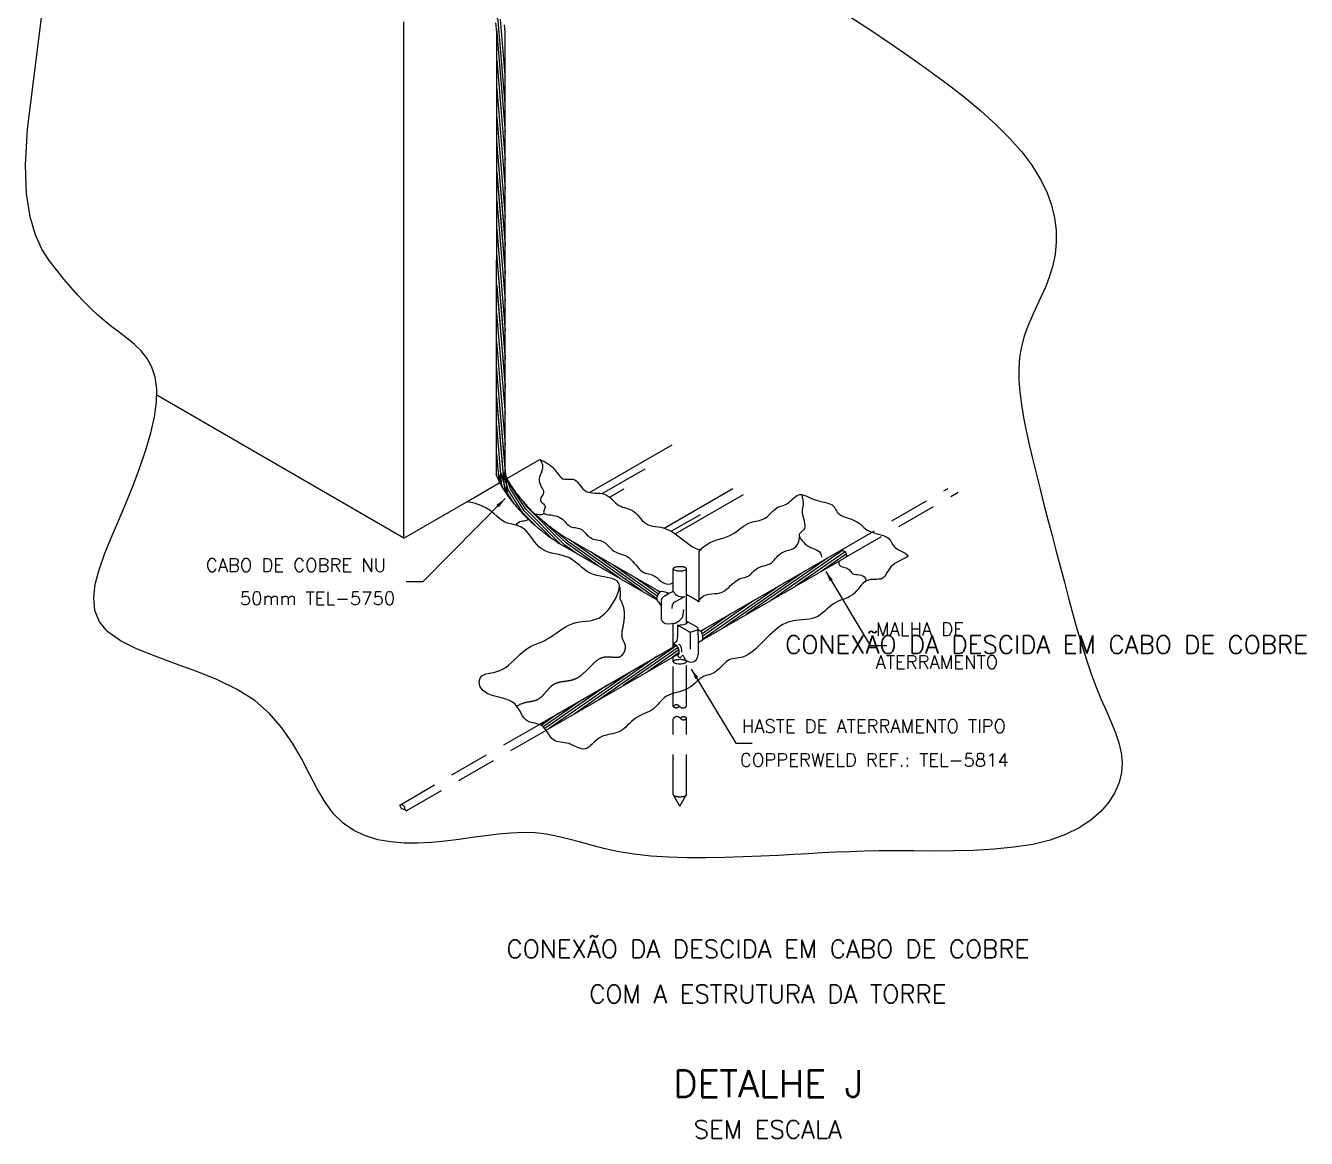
# Paper-space layout 'Layout4' of a CAD drawing. Header units: millimetres. Extents: x 16 to 267, y 19 to 196.
# Drawn here: x 193.32 to 225.27, y 149.06 to 176.81 of the extents above; entities that cross this region are included whole.
import ezdxf
from ezdxf.enums import TextEntityAlignment as Align

# ---------------------------------------------------------------- set-up
doc = ezdxf.new("R2010")
doc.units = ezdxf.units.MM
doc.linetypes.add('DASHEDX2', pattern=[1.5, 1, -0.5])
for name, color, linetype in [('C01', 1, 'Continuous'), ('C02', 42, 'Continuous'), ('C03', 7, 'Continuous'), ('C04', 5, 'Continuous'), ('C05', 4, 'Continuous')]:
    doc.layers.add(name, color=color, linetype=linetype)
doc.styles.add('100CL', font='romans.shx', dxfattribs={"height": 25})
doc.styles.add('140CL', font='romans.shx', dxfattribs={"height": 100})
doc.styles.add('80CL', font='romans.shx', dxfattribs={"height": 2})

psp = doc.layouts.new('Layout4')

# ---------------------------------------------------------------- linework, layer by layer
at = {"layer": 'C01'}
for p, q in [((193.37, 174.23), (193.773, 177.483)), ((213.911, 177.013), (214.4, 176.695)), ((205.07, 176.72), (205.285, 174.161)), ((214.4, 176.695), (214.89, 176.369)), ((214.89, 176.369), (215.373, 176.037)), ((215.373, 176.037), (215.845, 175.702)), ((205.075, 175.946), (205.285, 173.453)), ((215.845, 175.702), (216.301, 175.365)), ((205.075, 175.238), (205.285, 172.744)), ((216.301, 175.365), (216.736, 175.025)), ((216.736, 175.025), (217.144, 174.685)), ((205.075, 174.529), (205.285, 172.036)), ((217.144, 174.685), (217.522, 174.345)), ((193.322, 173.338), (193.37, 174.23)), ((217.522, 174.345), (217.864, 174.005)), ((205.066, 173.928), (205.281, 171.37)), ((205.075, 173.821), (205.285, 171.327)), ((217.864, 174.005), (218.166, 173.666)), ((218.166, 173.666), (218.422, 173.329)), ((193.348, 172.619), (193.322, 173.338)), ((205.072, 173.155), (205.281, 170.661)), ((218.422, 173.329), (218.63, 172.994)), ((205.075, 173.112), (205.285, 170.619)), ((218.63, 172.994), (218.79, 172.663)), ((193.433, 172.047), (193.348, 172.619)), ((218.79, 172.663), (218.907, 172.337)), ((205.072, 172.446), (205.281, 169.953)), ((218.907, 172.337), (218.983, 172.018)), ((193.565, 171.596), (193.433, 172.047)), ((218.983, 172.018), (219.022, 171.707)), ((193.728, 171.241), (193.565, 171.596)), ((205.072, 171.738), (205.285, 169.202)), ((219.022, 171.707), (219.026, 171.404)), ((193.91, 170.955), (193.728, 171.241)), ((219.026, 171.404), (218.998, 171.112)), ((194.097, 170.713), (193.91, 170.955)), ((205.064, 171.117), (205.279, 168.559)), ((205.072, 171.029), (205.285, 168.493)), ((218.998, 171.112), (218.943, 170.832)), ((194.277, 170.492), (194.097, 170.713)), ((218.943, 170.832), (218.863, 170.565)), ((194.45, 170.288), (194.277, 170.492)), ((194.619, 170.098), (194.45, 170.288)), ((205.07, 170.344), (205.279, 167.85)), ((205.072, 170.321), (205.285, 167.785)), ((218.765, 170.307), (218.655, 170.057)), ((218.863, 170.565), (218.765, 170.307)), ((194.785, 169.921), (194.619, 170.098)), ((218.655, 170.057), (218.539, 169.811)), ((194.951, 169.754), (194.785, 169.921)), ((195.119, 169.597), (194.951, 169.754)), ((205.07, 169.635), (205.279, 167.142)), ((218.539, 169.811), (218.425, 169.566)), ((195.293, 169.447), (195.119, 169.597)), ((195.473, 169.302), (195.293, 169.447)), ((218.319, 169.32), (218.227, 169.069)), ((218.425, 169.566), (218.319, 169.32)), ((195.66, 169.161), (195.473, 169.302)), ((195.849, 169.017), (195.66, 169.161)), ((196.033, 168.865), (195.849, 169.017)), ((218.227, 169.069), (218.157, 168.811)), ((196.203, 168.699), (196.033, 168.865)), ((196.351, 168.511), (196.203, 168.699)), ((205.07, 168.927), (205.285, 166.368)), ((218.157, 168.811), (218.112, 168.542)), ((196.471, 168.295), (196.351, 168.511)), ((218.112, 168.542), (218.093, 168.263)), ((196.555, 168.047), (196.471, 168.295)), ((196.596, 167.758), (196.555, 168.047)), ((205.061, 168.326), (205.276, 165.767)), ((205.07, 168.218), (205.331, 165.111)), ((218.093, 168.263), (218.096, 167.974)), ((196.587, 167.426), (196.596, 167.758)), ((218.096, 167.974), (218.118, 167.674)), ((196.533, 167.055), (196.587, 167.426)), ((205.066, 167.552), (205.263, 165.211)), ((205.07, 167.51), (205.263, 165.211)), ((218.118, 167.674), (218.158, 167.363)), ((218.158, 167.363), (218.212, 167.042)), ((196.442, 166.654), (196.533, 167.055)), ((205.066, 166.844), (205.194, 165.326)), ((218.212, 167.042), (218.278, 166.711)), ((196.318, 166.23), (196.442, 166.654)), ((218.278, 166.711), (218.353, 166.368)), ((196.17, 165.791), (196.318, 166.23)), ((205.066, 166.135), (205.122, 165.465)), ((207.389, 165.169), (209.446, 166.357)), ((218.353, 166.368), (218.435, 166.016)), ((196.003, 165.344), (196.17, 165.791)), ((218.435, 166.016), (218.523, 165.654)), ((205.226, 165.27), (205.129, 165.626)), ((205.307, 165.2), (205.188, 165.633)), ((205.357, 165.232), (205.251, 165.61)), ((205.417, 165.264), (205.262, 165.665)), ((205.796, 164.755), (205.335, 165.477)), ((207.701, 165.141), (208.773, 165.76)), ((218.523, 165.654), (218.616, 165.283)), ((195.825, 164.898), (196.003, 165.344)), ((205.505, 164.887), (205.307, 165.2)), ((205.712, 164.671), (205.357, 165.232)), ((205.754, 164.713), (205.417, 165.264)), ((207.885, 165.05), (208.248, 165.26)), ((209.245, 164.283), (210.96, 165.273)), ((218.616, 165.283), (218.713, 164.905)), ((195.641, 164.459), (195.825, 164.898)), ((205.838, 164.797), (205.73, 164.945)), ((209.523, 164.14), (211.226, 165.123)), ((218.713, 164.905), (218.813, 164.52)), ((206.028, 164.353), (205.712, 164.671)), ((206.41, 164.053), (205.754, 164.713)), ((206.666, 163.88), (205.796, 164.755)), ((206.775, 163.854), (205.838, 164.797)), ((206.81, 163.903), (206.113, 164.559)), ((209.426, 164.202), (210.153, 164.622)), ((218.813, 164.52), (218.916, 164.13)), ((195.46, 164.036), (195.641, 164.459)), ((206.844, 163.951), (206.5, 164.247)), ((195.293, 163.63), (195.46, 164.036)), ((207.603, 163.339), (206.81, 163.903)), ((208.149, 163.024), (206.844, 163.951)), ((208.696, 162.708), (206.878, 163.999)), ((218.916, 164.13), (219.02, 163.735)), ((195.156, 163.245), (195.293, 163.63)), ((207.056, 163.655), (206.775, 163.854)), ((209.063, 162.52), (207.425, 163.684)), ((213.699, 163.722), (211.91, 162.478)), ((213.761, 163.693), (212.524, 162.833)), ((213.794, 163.643), (213.137, 163.187)), ((213.798, 163.574), (213.751, 163.541)), ((219.02, 163.735), (219.125, 163.336)), ((195.06, 162.882), (195.156, 163.245)), ((209.074, 162.585), (207.972, 163.368)), ((213.351, 163.552), (211.296, 162.124)), ((219.125, 163.336), (219.231, 162.935)), ((209.101, 162.639), (208.519, 163.052)), ((212.737, 163.198), (210.683, 161.77)), ((219.231, 162.935), (219.337, 162.535)), ((195.021, 162.543), (195.06, 162.882)), ((209.144, 162.681), (209.066, 162.737)), ((212.124, 162.844), (210.212, 161.515)), ((195.051, 162.231), (195.021, 162.543)), ((211.51, 162.49), (210.213, 161.588)), ((219.337, 162.535), (219.444, 162.138)), ((195.164, 161.947), (195.051, 162.231)), ((210.897, 162.135), (210.196, 161.649)), ((219.444, 162.138), (219.553, 161.748)), ((195.374, 161.694), (195.164, 161.947)), ((195.689, 161.472), (195.374, 161.694)), ((210.283, 161.781), (210.166, 161.7)), ((219.553, 161.748), (219.665, 161.368)), ((196.091, 161.272), (195.689, 161.472)), ((209.561, 161.352), (207.615, 159.999)), ((219.665, 161.368), (219.781, 161.001)), ((196.557, 161.085), (196.091, 161.272)), ((197.064, 160.901), (196.557, 161.085)), ((209.074, 161.085), (207.001, 159.644)), ((209.597, 161.304), (208.228, 160.353)), ((209.618, 161.247), (208.842, 160.707)), ((209.625, 161.179), (209.456, 161.061)), ((219.781, 161.001), (219.9, 160.65)), ((197.589, 160.708), (197.064, 160.901)), ((198.108, 160.498), (197.589, 160.708)), ((208.442, 160.718), (206.388, 159.29)), ((198.599, 160.259), (198.108, 160.498)), ((207.829, 160.364), (206.272, 159.282)), ((219.9, 160.65), (220.024, 160.318)), ((199.038, 159.981), (198.599, 160.259)), ((220.024, 160.318), (220.152, 160.008)), ((199.408, 159.659), (199.038, 159.981)), ((207.215, 160.01), (206.23, 159.325)), ((220.152, 160.008), (220.278, 159.716)), ((199.716, 159.302), (199.408, 159.659)), ((206.602, 159.656), (206.178, 159.361)), ((220.278, 159.716), (220.398, 159.441)), ((220.398, 159.441), (220.503, 159.178)), ((199.976, 158.922), (199.716, 159.302)), ((220.503, 159.178), (220.588, 158.924)), ((200.2, 158.534), (199.976, 158.922)), ((220.588, 158.924), (220.646, 158.676)), ((200.401, 158.15), (200.2, 158.534)), ((220.646, 158.676), (220.67, 158.431)), ((200.594, 157.784), (200.401, 158.15)), ((220.655, 158.185), (220.595, 157.936)), ((220.67, 158.431), (220.655, 158.185)), ((220.595, 157.936), (220.489, 157.689)), ((200.79, 157.45), (200.594, 157.784)), ((220.489, 157.689), (220.337, 157.447)), ((201.003, 157.16), (200.79, 157.45)), ((220.138, 157.216), (219.892, 157.001)), ((220.337, 157.447), (220.138, 157.216)), ((201.244, 156.925), (201.003, 157.16)), ((201.511, 156.742), (201.244, 156.925)), ((219.892, 157.001), (219.599, 156.807)), ((201.801, 156.606), (201.511, 156.742)), ((202.109, 156.512), (201.801, 156.606)), ((204.46, 156.565), (204.126, 156.519)), ((204.79, 156.611), (204.46, 156.565)), ((205.113, 156.65), (204.79, 156.611)), ((205.428, 156.679), (205.113, 156.65)), ((205.733, 156.691), (205.428, 156.679)), ((206.029, 156.683), (205.733, 156.691)), ((206.313, 156.649), (206.029, 156.683)), ((206.592, 156.595), (206.313, 156.649)), ((206.872, 156.526), (206.592, 156.595)), ((207.159, 156.448), (206.872, 156.526)), ((219.26, 156.638), (218.873, 156.5)), ((219.599, 156.807), (219.26, 156.638)), ((202.431, 156.455), (202.109, 156.512)), ((202.764, 156.428), (202.431, 156.455)), ((203.104, 156.426), (202.764, 156.428)), ((203.446, 156.444), (203.104, 156.426)), ((203.787, 156.477), (203.446, 156.444)), ((204.126, 156.519), (203.787, 156.477)), ((207.458, 156.365), (207.159, 156.448)), ((207.778, 156.284), (207.458, 156.365)), ((208.122, 156.21), (207.778, 156.284)), ((208.499, 156.149), (208.122, 156.21)), ((213.877, 156.213), (213.533, 156.198)), ((214.234, 156.224), (213.877, 156.213)), ((214.614, 156.231), (214.234, 156.224)), ((215.026, 156.233), (214.614, 156.231)), ((215.477, 156.232), (215.026, 156.233)), ((215.959, 156.23), (215.477, 156.232)), ((216.461, 156.233), (215.959, 156.23)), ((216.971, 156.246), (216.461, 156.233)), ((217.478, 156.274), (216.971, 156.246)), ((217.972, 156.322), (217.478, 156.274)), ((218.44, 156.396), (217.972, 156.322)), ((218.873, 156.5), (218.44, 156.396)), ((208.912, 156.105), (208.499, 156.149)), ((209.353, 156.078), (208.912, 156.105)), ((209.814, 156.064), (209.353, 156.078)), ((210.285, 156.062), (209.814, 156.064)), ((210.758, 156.068), (210.285, 156.062)), ((211.223, 156.082), (210.758, 156.068)), ((211.671, 156.101), (211.223, 156.082)), ((212.093, 156.121), (211.671, 156.101)), ((212.482, 156.142), (212.093, 156.121)), ((212.845, 156.162), (212.482, 156.142)), ((213.192, 156.181), (212.845, 156.162)), ((213.533, 156.198), (213.192, 156.181))]:
    psp.add_line(p, q, dxfattribs=at)
at = {"layer": 'C01', "linetype": 'DASHEDX2'}
for p, q in [((213.628, 163.712), (216.332, 165.273)), ((213.802, 163.571), (216.584, 165.177)), ((209.474, 159.827), (209.474, 160.951)), ((209.808, 159.854), (209.808, 160.951)), ((209.474, 157.636), (209.474, 159.522)), ((209.808, 157.636), (209.808, 159.549)), ((202.655, 157.377), (206.13, 159.384)), ((202.829, 157.236), (206.304, 159.242)), ((209.641, 157.346), (209.474, 157.636)), ((209.641, 157.346), (209.808, 157.636))]:
    psp.add_line(p, q, dxfattribs=at)
at = {"layer": 'C01', "ltscale": 1.6}
for points in [[(205.285, 174.87), (205.111, 176.934), (205.082, 177.015), (205.056, 177.073), (205.028, 177.129), (204.996, 177.183), (204.963, 177.234), (204.928, 177.283), (204.891, 177.33), (204.854, 177.374), (204.817, 177.416), (204.78, 177.456), (204.744, 177.493), (204.707, 177.528), (204.671, 177.562), (204.661, 177.571)], [(205.285, 175.578), (205.167, 176.976)]]:
    psp.add_lwpolyline(points, dxfattribs=at)
at = {"layer": 'C01', "linetype": 'DASHEDX2'}
for points in [[(209.474, 160.951, -0.236645), (209.482, 160.966, -0.085557), (209.523, 160.987, -0.043156), (209.572, 160.998, -0.031861), (209.641, 161.002, -0.031861), (209.71, 160.998, -0.043156), (209.759, 160.987, -0.085557), (209.8, 160.966, -0.236645), (209.808, 160.951)], [(209.474, 157.636, 0.236645), (209.482, 157.62, 0.085557), (209.523, 157.599, 0.043156), (209.572, 157.588, 0.031861), (209.641, 157.584, 0.031861), (209.71, 157.588, 0.043156), (209.759, 157.599, 0.085557), (209.8, 157.62, 0.236645), (209.808, 157.636, 0.236645)]]:
    psp.add_lwpolyline(points, format="xyb", dxfattribs=at)
for centre, radius, start, end in [((209.556, 159.778), 0.0958, 37.1382, 149.2376), ((209.548, 159.925), 0.122, 232.6344, 313.7414), ((209.715, 159.899), 0.103, 217.1382, 334.3722), ((209.567, 159.478), 0.103, 37.1382, 154.3722), ((209.734, 159.452), 0.122, 52.6344, 133.7414), ((209.726, 159.598), 0.0958, 217.1382, 329.2376)]:
    psp.add_arc(centre, radius, start, end, dxfattribs=at)
at = {"layer": 'C01'}
for centre, radius, start, end in [((202.686, 157.287), 0.0952, 21.2792, 108.6248), ((202.776, 157.386), 0.121, 184.2045, 277.5168), ((202.838, 157.302), 0.0667, 162.6319, 262.2538)]:
    psp.add_arc(centre, radius, start, end, dxfattribs=at)
at = {"layer": 'C02'}
for p, q in [((202.755, 164.034), (202.755, 176.903)), ((205.328, 165.52), (206.146, 165.992)), ((204.325, 164.941), (205.147, 165.415)), ((205.285, 165.018), (203.228, 162.943)), ((210.119, 162.443), (210.119, 163.698)), ((209.474, 162.695), (209.474, 163.267)), ((209.808, 161.909), (209.808, 163.267)), ((203.228, 162.943), (202.815, 162.943)), ((213.278, 163.203), (214.386, 161.351)), ((210.119, 162.443), (209.808, 162.623)), ((209.171, 162.464), (209.171, 162.011)), ((209.446, 162.278), (209.457, 162.377)), ((209.513, 162.445), (209.766, 162.578)), ((210.064, 161.816), (209.815, 161.957)), ((209.474, 161.314), (209.474, 161.905)), ((209.578, 161.862), (209.578, 161.57)), ((209.846, 161.708), (209.582, 161.862)), ((209.896, 161.691), (209.896, 161.266)), ((209.954, 161.701), (210.077, 161.746)), ((210.094, 161.624), (210.094, 161.771)), ((210.094, 161.624), (210.094, 161.119)), ((214.386, 161.351), (214.798, 161.351)), ((209.474, 160.951), (209.474, 161.072)), ((209.926, 160.767), (211.034, 158.915)), ((211.034, 158.915), (211.447, 158.915))]:
    psp.add_line(p, q, dxfattribs=at)
for points in [[(206.146, 165.992), (206.191, 165.925), (206.212, 165.859), (206.215, 165.796), (206.204, 165.734), (206.185, 165.674), (206.163, 165.617), (206.143, 165.562), (206.13, 165.511), (206.129, 165.462), (206.137, 165.417), (206.152, 165.374), (206.172, 165.334), (206.193, 165.296), (206.212, 165.26), (206.228, 165.225), (206.236, 165.193), (206.236, 165.161), (206.228, 165.131), (206.215, 165.103), (206.2, 165.075), (206.184, 165.05), (206.171, 165.025), (206.162, 165.002), (206.16, 164.98), (206.167, 164.96), (206.18, 164.941), (206.199, 164.922), (206.22, 164.904), (206.241, 164.885), (206.259, 164.866), (206.274, 164.845), (206.281, 164.824), (206.281, 164.8), (206.274, 164.776), (206.264, 164.75), (206.253, 164.726), (206.244, 164.702), (206.24, 164.68), (206.244, 164.661), (206.258, 164.645), (206.285, 164.633), (206.322, 164.624), (206.367, 164.616), (206.419, 164.609), (206.473, 164.6), (206.529, 164.59), (206.583, 164.576), (206.632, 164.557), (206.675, 164.533), (206.713, 164.504), (206.747, 164.473), (206.777, 164.44), (206.805, 164.408), (206.833, 164.378), (206.861, 164.352), (206.89, 164.331), (206.921, 164.316), (206.955, 164.306), (206.99, 164.3), (207.026, 164.295), (207.062, 164.29), (207.098, 164.284), (207.133, 164.274), (207.167, 164.259), (207.2, 164.238), (207.231, 164.212), (207.261, 164.182), (207.291, 164.15), (207.321, 164.118), (207.353, 164.087), (207.386, 164.059), (207.42, 164.036), (207.458, 164.018), (207.497, 164.006), (207.537, 163.996), (207.578, 163.988), (207.619, 163.98), (207.659, 163.971), (207.698, 163.958), (207.734, 163.941), (207.768, 163.919), (207.799, 163.891), (207.83, 163.861), (207.86, 163.828), (207.89, 163.795), (207.923, 163.763), (207.957, 163.733), (207.995, 163.707), (208.036, 163.686), (208.081, 163.667), (208.128, 163.651), (208.177, 163.635), (208.227, 163.618), (208.277, 163.597), (208.326, 163.572), (208.373, 163.541), (208.419, 163.503), (208.462, 163.459), (208.504, 163.411), (208.545, 163.362), (208.584, 163.314), (208.623, 163.27), (208.661, 163.23), (208.699, 163.199), (208.738, 163.176), (208.777, 163.16), (208.816, 163.149), (208.856, 163.14), (208.897, 163.131), (208.939, 163.119), (208.982, 163.102), (209.025, 163.077), (209.07, 163.042), (209.117, 163.003), (209.166, 162.962), (209.219, 162.926), (209.276, 162.898), (209.338, 162.884), (209.405, 162.889), (209.478, 162.918)], [(206.146, 165.992), (206.276, 165.931), (206.38, 165.865), (206.462, 165.799), (206.525, 165.733), (206.575, 165.671), (206.616, 165.615), (206.651, 165.569), (206.686, 165.534), (206.724, 165.512), (206.765, 165.501), (206.808, 165.498), (206.851, 165.499), (206.895, 165.502), (206.938, 165.502), (206.979, 165.498), (207.018, 165.484), (207.053, 165.461), (207.086, 165.428), (207.118, 165.389), (207.15, 165.346), (207.183, 165.303), (207.218, 165.262), (207.258, 165.226), (207.302, 165.197), (207.351, 165.178), (207.406, 165.166), (207.464, 165.16), (207.524, 165.157), (207.585, 165.154), (207.645, 165.15), (207.704, 165.141), (207.76, 165.125), (207.812, 165.101), (207.86, 165.07), (207.906, 165.033), (207.95, 164.994), (207.992, 164.954), (208.034, 164.915), (208.076, 164.879), (208.12, 164.849), (208.164, 164.825), (208.211, 164.807), (208.258, 164.792), (208.305, 164.779), (208.353, 164.765), (208.4, 164.748), (208.446, 164.726), (208.491, 164.698), (208.534, 164.661), (208.576, 164.618), (208.618, 164.571), (208.66, 164.523), (208.703, 164.475), (208.748, 164.432), (208.796, 164.394), (208.847, 164.365), (208.901, 164.345), (208.96, 164.333), (209.024, 164.325), (209.092, 164.316), (209.166, 164.303), (209.246, 164.283), (209.332, 164.251), (209.424, 164.204), (209.523, 164.139), (209.626, 164.063), (209.73, 163.982), (209.832, 163.903), (209.93, 163.833), (210.021, 163.779), (210.101, 163.748), (210.168, 163.748)], [(210.119, 163.698), (210.199, 163.789), (210.285, 163.86), (210.376, 163.914), (210.469, 163.956), (210.563, 163.988), (210.656, 164.016), (210.746, 164.043), (210.83, 164.072), (210.907, 164.107), (210.978, 164.147), (211.044, 164.19), (211.105, 164.235), (211.162, 164.278), (211.217, 164.32), (211.271, 164.357), (211.324, 164.388), (211.378, 164.412), (211.431, 164.43), (211.485, 164.444), (211.537, 164.455), (211.589, 164.466), (211.64, 164.479), (211.689, 164.494), (211.736, 164.515), (211.781, 164.542), (211.823, 164.574), (211.864, 164.61), (211.903, 164.647), (211.941, 164.684), (211.978, 164.72), (212.014, 164.752), (212.049, 164.779), (212.084, 164.8), (212.118, 164.816), (212.152, 164.828), (212.186, 164.838), (212.22, 164.848), (212.254, 164.86), (212.289, 164.876), (212.323, 164.897), (212.359, 164.924), (212.394, 164.955), (212.431, 164.989), (212.468, 165.023), (212.506, 165.055), (212.545, 165.083), (212.585, 165.104), (212.627, 165.117), (212.67, 165.119), (212.714, 165.112), (212.76, 165.098), (212.808, 165.078), (212.858, 165.055), (212.909, 165.031), (212.963, 165.007), (213.019, 164.985), (213.077, 164.966), (213.135, 164.951), (213.194, 164.938), (213.251, 164.925), (213.305, 164.913), (213.354, 164.899), (213.398, 164.882), (213.435, 164.862), (213.464, 164.838), (213.488, 164.811), (213.507, 164.78), (213.525, 164.748), (213.544, 164.715), (213.565, 164.683), (213.592, 164.652), (213.626, 164.623), (213.669, 164.597), (213.72, 164.573), (213.775, 164.551), (213.834, 164.53), (213.894, 164.51), (213.952, 164.489), (214.008, 164.466), (214.057, 164.442), (214.099, 164.415), (214.136, 164.386), (214.169, 164.356), (214.2, 164.325), (214.232, 164.294), (214.266, 164.265), (214.305, 164.237), (214.351, 164.212), (214.404, 164.189), (214.464, 164.169), (214.528, 164.151), (214.593, 164.133), (214.656, 164.115), (214.716, 164.095), (214.771, 164.074), (214.816, 164.05), (214.851, 164.023), (214.878, 163.993), (214.9, 163.96), (214.918, 163.926), (214.937, 163.891), (214.957, 163.857), (214.983, 163.823), (215.017, 163.791), (215.06, 163.761), (215.11, 163.733), (215.162, 163.706), (215.213, 163.681), (215.259, 163.658), (215.296, 163.635), (215.319, 163.612), (215.325, 163.59), (215.312, 163.568), (215.281, 163.545), (215.237, 163.521), (215.183, 163.495), (215.123, 163.467), (215.062, 163.435), (215.002, 163.4), (214.948, 163.36), (214.903, 163.316), (214.866, 163.268), (214.834, 163.22), (214.806, 163.172), (214.779, 163.127), (214.752, 163.086), (214.723, 163.053), (214.689, 163.028), (214.649, 163.012), (214.604, 163.005), (214.555, 163.002), (214.504, 163.002), (214.451, 163.001), (214.398, 162.997), (214.346, 162.987), (214.297, 162.969), (214.251, 162.94), (214.207, 162.901), (214.166, 162.857), (214.124, 162.807), (214.083, 162.756), (214.039, 162.706), (213.994, 162.659), (213.944, 162.617), (213.891, 162.582), (213.834, 162.553), (213.774, 162.528), (213.712, 162.505), (213.65, 162.482), (213.588, 162.458), (213.528, 162.43), (213.469, 162.396), (213.414, 162.356), (213.36, 162.311), (213.308, 162.263), (213.254, 162.214), (213.2, 162.165), (213.142, 162.12), (213.081, 162.081), (213.014, 162.049), (212.941, 162.026), (212.863, 162.01), (212.782, 161.999), (212.697, 161.992), (212.612, 161.984), (212.527, 161.975), (212.443, 161.961), (212.363, 161.941), (212.286, 161.913), (212.212, 161.877), (212.141, 161.834), (212.073, 161.785), (212.006, 161.731), (211.94, 161.672), (211.875, 161.61), (211.809, 161.545), (211.743, 161.478), (211.676, 161.411), (211.609, 161.346), (211.542, 161.283), (211.476, 161.225), (211.41, 161.173), (211.347, 161.129), (211.285, 161.095), (211.226, 161.071), (211.169, 161.055), (211.113, 161.045), (211.061, 161.039), (211.01, 161.033), (210.961, 161.026), (210.914, 161.015), (210.869, 160.997), (210.826, 160.971), (210.784, 160.937), (210.743, 160.899), (210.703, 160.858), (210.663, 160.815), (210.623, 160.774), (210.582, 160.736), (210.541, 160.703), (210.498, 160.677), (210.454, 160.657), (210.409, 160.641), (210.365, 160.626), (210.32, 160.613), (210.275, 160.597), (210.231, 160.579), (210.188, 160.557), (210.147, 160.528), (210.105, 160.494), (210.064, 160.457), (210.021, 160.418), (209.976, 160.379), (209.929, 160.341), (209.877, 160.305), (209.821, 160.273), (209.76, 160.246), (209.694, 160.223), (209.627, 160.203), (209.558, 160.184), (209.491, 160.165), (209.425, 160.144), (209.363, 160.12), (209.307, 160.092), (209.257, 160.058), (209.212, 160.019), (209.171, 159.978), (209.133, 159.934), (209.095, 159.89), (209.057, 159.847), (209.017, 159.806), (208.974, 159.769), (208.925, 159.736), (208.873, 159.708), (208.818, 159.681), (208.761, 159.656), (208.703, 159.63), (208.645, 159.603), (208.588, 159.573), (208.533, 159.539), (208.481, 159.5), (208.432, 159.457), (208.384, 159.412), (208.337, 159.366), (208.289, 159.321), (208.24, 159.28), (208.19, 159.242), (208.136, 159.211), (208.08, 159.187), (208.02, 159.169), (207.959, 159.154), (207.896, 159.141), (207.834, 159.128), (207.773, 159.112), (207.713, 159.092), (207.656, 159.064), (207.603, 159.029), (207.553, 158.988), (207.505, 158.944), (207.459, 158.9), (207.414, 158.858), (207.369, 158.821), (207.325, 158.793), (207.279, 158.776), (207.233, 158.771), (207.185, 158.778), (207.136, 158.793), (207.086, 158.814), (207.035, 158.839), (206.983, 158.864), (206.931, 158.888), (206.878, 158.908), (206.824, 158.921), (206.771, 158.93), (206.719, 158.936), (206.667, 158.941), (206.618, 158.949), (206.571, 158.959), (206.527, 158.976), (206.486, 159.001), (206.449, 159.035), (206.415, 159.076), (206.383, 159.123), (206.351, 159.173), (206.319, 159.222), (206.284, 159.27), (206.245, 159.313), (206.202, 159.348), (206.153, 159.375), (206.1, 159.395), (206.045, 159.41), (205.988, 159.423), (205.932, 159.437), (205.879, 159.455), (205.83, 159.478), (205.786, 159.51), (205.749, 159.551), (205.716, 159.602), (205.685, 159.658), (205.654, 159.718), (205.619, 159.778), (205.578, 159.837), (205.529, 159.892), (205.467, 159.94), (205.393, 159.98), (205.308, 160.013), (205.216, 160.041), (205.121, 160.067), (205.026, 160.092), (204.936, 160.12), (204.853, 160.151), (204.782, 160.19), (204.725, 160.236), (204.683, 160.288), (204.655, 160.344), (204.64, 160.402), (204.638, 160.458), (204.648, 160.511), (204.67, 160.558), (204.703, 160.596), (204.747, 160.624), (204.8, 160.644), (204.86, 160.659), (204.926, 160.672), (204.997, 160.685), (205.071, 160.703), (205.147, 160.728), (205.223, 160.762), (205.297, 160.808), (205.37, 160.865), (205.442, 160.928), (205.513, 160.995), (205.583, 161.064), (205.652, 161.13), (205.719, 161.192), (205.786, 161.247), (205.851, 161.291), (205.917, 161.328), (205.982, 161.359), (206.048, 161.386), (206.114, 161.413), (206.182, 161.441), (206.252, 161.473), (206.324, 161.511), (206.399, 161.557), (206.476, 161.609), (206.556, 161.665), (206.637, 161.722), (206.719, 161.777), (206.802, 161.828), (206.886, 161.872), (206.971, 161.907), (207.055, 161.931), (207.139, 161.946), (207.223, 161.956), (207.305, 161.964), (207.386, 161.973), (207.465, 161.986), (207.542, 162.007), (207.617, 162.039), (207.689, 162.084), (207.758, 162.141), (207.823, 162.208), (207.883, 162.281), (207.938, 162.358), (207.988, 162.438), (208.031, 162.516), (208.068, 162.592), (208.097, 162.663), (208.118, 162.728), (208.13, 162.787), (208.133, 162.84), (208.124, 162.888), (208.105, 162.929), (208.073, 162.964), (208.029, 162.993), (207.971, 163.016), (207.902, 163.034), (207.824, 163.05), (207.741, 163.066), (207.654, 163.082), (207.567, 163.102), (207.482, 163.127), (207.402, 163.16), (207.328, 163.201), (207.26, 163.248), (207.195, 163.301), (207.133, 163.355), (207.071, 163.409), (207.007, 163.46), (206.94, 163.507), (206.868, 163.546), (206.79, 163.577), (206.706, 163.6), (206.619, 163.62), (206.531, 163.639), (206.444, 163.659), (206.358, 163.683), (206.277, 163.715), (206.202, 163.757), (206.134, 163.81), (206.072, 163.873), (206.015, 163.943), (205.961, 164.015), (205.909, 164.086), (205.857, 164.154), (205.803, 164.215), (205.747, 164.266), (205.686, 164.303), (205.621, 164.331), (205.554, 164.351), (205.485, 164.368), (205.414, 164.385), (205.344, 164.406), (205.275, 164.433), (205.208, 164.471), (205.142, 164.521), (205.074, 164.582), (204.999, 164.648), (204.91, 164.717), (204.804, 164.784), (204.675, 164.847), (204.517, 164.9), (204.325, 164.941)], [(212.67, 165.119), (212.696, 165.038), (212.71, 164.971), (212.714, 164.915), (212.712, 164.868), (212.705, 164.826), (212.697, 164.787), (212.69, 164.748), (212.688, 164.706), (212.692, 164.659), (212.702, 164.609), (212.714, 164.556), (212.728, 164.502), (212.741, 164.449), (212.751, 164.398), (212.756, 164.351), (212.754, 164.31), (212.745, 164.274), (212.729, 164.245), (212.708, 164.219), (212.686, 164.198), (212.663, 164.178), (212.643, 164.159), (212.627, 164.14), (212.617, 164.119), (212.616, 164.095), (212.622, 164.07), (212.634, 164.043), (212.651, 164.016), (212.671, 163.989), (212.694, 163.962), (212.717, 163.937), (212.74, 163.913), (212.761, 163.893), (212.781, 163.874), (212.801, 163.858), (212.822, 163.843), (212.845, 163.829), (212.87, 163.815), (212.898, 163.802), (212.931, 163.788), (212.968, 163.774), (213.007, 163.758), (213.047, 163.739), (213.086, 163.716), (213.119, 163.688), (213.146, 163.653), (213.164, 163.611), (213.171, 163.561)], [(206.028, 164.631), (206.031, 164.632), (206.062, 164.631), (206.094, 164.628), (206.126, 164.625), (206.158, 164.623), (206.188, 164.625), (206.215, 164.632), (206.238, 164.648)], [(205.554, 164.351), (205.582, 164.395), (205.613, 164.425), (205.647, 164.445), (205.682, 164.456), (205.718, 164.461), (205.753, 164.465), (205.786, 164.469), (205.816, 164.477), (205.844, 164.491), (205.859, 164.502)], [(210.085, 162.445), (210.153, 162.529), (210.222, 162.585), (210.293, 162.62), (210.363, 162.638), (210.434, 162.646), (210.503, 162.65), (210.57, 162.654), (210.634, 162.666), (210.695, 162.688), (210.752, 162.72), (210.806, 162.759), (210.858, 162.803), (210.907, 162.848), (210.955, 162.893), (211.001, 162.934), (211.045, 162.969), (211.089, 162.996), (211.131, 163.016), (211.172, 163.031), (211.212, 163.042), (211.249, 163.052), (211.285, 163.061), (211.318, 163.072), (211.349, 163.086), (211.377, 163.105), (211.403, 163.128), (211.429, 163.153), (211.454, 163.181), (211.48, 163.208), (211.509, 163.235), (211.54, 163.26), (211.574, 163.282), (211.613, 163.3), (211.655, 163.316), (211.7, 163.33), (211.746, 163.343), (211.792, 163.358), (211.838, 163.374), (211.881, 163.394), (211.922, 163.419), (211.959, 163.449), (211.993, 163.484), (212.026, 163.521), (212.06, 163.559), (212.095, 163.597), (212.135, 163.633), (212.179, 163.664), (212.23, 163.691), (212.289, 163.711), (212.352, 163.729), (212.416, 163.749), (212.478, 163.776), (212.533, 163.816), (212.578, 163.872), (212.61, 163.95), (212.624, 164.055)], [(213.608, 163.445), (213.605, 163.4), (213.616, 163.366), (213.64, 163.341), (213.672, 163.323), (213.709, 163.31), (213.749, 163.299), (213.787, 163.288), (213.821, 163.275), (213.849, 163.259), (213.87, 163.24), (213.888, 163.219), (213.904, 163.198), (213.921, 163.177), (213.939, 163.159), (213.962, 163.143), (213.991, 163.132), (214.028, 163.125), (214.07, 163.121), (214.114, 163.116), (214.159, 163.107), (214.202, 163.09), (214.239, 163.063), (214.268, 163.022), (214.286, 162.964)], [(205.573, 159.843), (205.597, 159.858), (205.62, 159.87), (205.642, 159.881), (205.661, 159.89), (205.68, 159.898), (205.697, 159.905), (205.713, 159.911), (205.728, 159.917), (205.743, 159.921), (205.756, 159.926), (205.769, 159.929), (205.782, 159.933), (205.794, 159.936), (205.805, 159.938), (205.817, 159.941), (205.828, 159.943), (205.839, 159.946), (205.85, 159.948), (205.86, 159.95), (205.871, 159.952), (205.882, 159.953), (205.892, 159.955), (205.903, 159.957), (205.913, 159.959), (205.923, 159.961), (205.933, 159.962), (205.943, 159.964), (205.953, 159.966), (205.963, 159.968), (205.973, 159.97), (205.982, 159.972), (205.992, 159.974), (206.001, 159.976), (206.011, 159.979), (206.02, 159.981), (206.029, 159.984), (206.038, 159.987), (206.046, 159.99), (206.055, 159.993), (206.064, 159.996), (206.072, 160), (206.08, 160.004), (206.089, 160.008), (206.097, 160.012), (206.105, 160.016), (206.113, 160.021), (206.12, 160.025), (206.128, 160.03), (206.136, 160.036), (206.143, 160.041), (206.151, 160.046), (206.158, 160.052), (206.165, 160.058), (206.173, 160.064), (206.18, 160.07), (206.187, 160.076), (206.194, 160.082), (206.201, 160.089), (206.207, 160.095), (206.214, 160.102), (206.221, 160.109), (206.228, 160.115), (206.234, 160.122), (206.241, 160.129), (206.247, 160.136), (206.254, 160.144), (206.26, 160.151), (206.267, 160.158), (206.273, 160.165), (206.28, 160.173), (206.286, 160.18), (206.292, 160.187), (206.299, 160.195), (206.305, 160.202), (206.311, 160.21), (206.318, 160.217), (206.324, 160.224), (206.33, 160.232), (206.337, 160.239), (206.343, 160.246), (206.349, 160.254), (206.356, 160.261), (206.362, 160.268), (206.369, 160.275), (206.375, 160.282), (206.381, 160.289), (206.388, 160.296), (206.394, 160.303), (206.401, 160.309), (206.408, 160.316), (206.414, 160.322), (206.421, 160.329), (206.428, 160.335), (206.435, 160.341), (206.441, 160.347), (206.448, 160.353), (206.455, 160.358), (206.462, 160.364), (206.47, 160.369), (206.477, 160.374), (206.484, 160.379), (206.492, 160.384), (206.499, 160.389), (206.507, 160.393), (206.514, 160.397), (206.522, 160.402), (206.53, 160.405), (206.538, 160.409), (206.545, 160.413), (206.554, 160.416), (206.562, 160.419), (206.57, 160.422), (206.578, 160.425), (206.586, 160.428), (206.595, 160.431), (206.603, 160.433), (206.612, 160.436), (206.621, 160.438), (206.629, 160.44), (206.638, 160.442), (206.647, 160.444), (206.656, 160.446), (206.665, 160.448), (206.674, 160.449), (206.683, 160.451), (206.692, 160.453), (206.701, 160.454), (206.71, 160.455), (206.719, 160.457), (206.729, 160.458), (206.738, 160.46), (206.747, 160.461), (206.757, 160.462), (206.766, 160.464), (206.776, 160.465), (206.785, 160.466), (206.795, 160.468), (206.804, 160.469), (206.814, 160.47), (206.823, 160.472), (206.833, 160.473), (206.843, 160.475), (206.852, 160.476), (206.862, 160.478), (206.871, 160.48), (206.881, 160.482), (206.891, 160.483), (206.901, 160.485), (206.91, 160.487), (206.92, 160.49), (206.93, 160.492), (206.939, 160.494), (206.949, 160.497), (206.959, 160.499), (206.969, 160.502), (206.978, 160.505), (206.988, 160.508), (206.998, 160.511), (207.007, 160.515), (207.017, 160.518), (207.026, 160.522), (207.036, 160.526), (207.046, 160.53), (207.055, 160.535), (207.065, 160.539), (207.074, 160.544), (207.083, 160.549), (207.093, 160.554), (207.102, 160.559), (207.112, 160.565), (207.121, 160.571), (207.13, 160.577), (207.14, 160.583), (207.149, 160.589), (207.158, 160.596), (207.167, 160.603), (207.176, 160.61), (207.185, 160.617), (207.194, 160.624), (207.203, 160.631), (207.212, 160.639), (207.221, 160.647), (207.23, 160.654), (207.239, 160.662), (207.248, 160.67), (207.257, 160.678), (207.266, 160.687), (207.275, 160.695), (207.284, 160.703), (207.292, 160.712), (207.301, 160.72), (207.31, 160.729), (207.319, 160.738), (207.327, 160.746), (207.336, 160.755), (207.345, 160.764), (207.353, 160.772), (207.362, 160.781), (207.37, 160.79), (207.379, 160.799), (207.387, 160.807), (207.396, 160.816), (207.405, 160.825), (207.413, 160.834), (207.422, 160.842), (207.43, 160.851), (207.438, 160.859), (207.447, 160.868), (207.455, 160.876), (207.464, 160.884), (207.472, 160.892), (207.48, 160.9), (207.489, 160.908), (207.497, 160.916), (207.506, 160.924), (207.514, 160.931), (207.522, 160.939), (207.531, 160.946), (207.539, 160.953), (207.547, 160.96), (207.556, 160.967), (207.564, 160.974), (207.572, 160.98), (207.58, 160.986), (207.589, 160.992), (207.597, 160.998), (207.605, 161.004), (207.614, 161.009), (207.622, 161.015), (207.63, 161.019), (207.638, 161.024), (207.647, 161.029), (207.655, 161.033), (207.663, 161.037), (207.671, 161.041), (207.68, 161.044), (207.688, 161.047), (207.696, 161.051), (207.704, 161.053), (207.713, 161.056), (207.721, 161.058), (207.729, 161.061), (207.737, 161.063), (207.745, 161.064), (207.753, 161.066), (207.762, 161.068), (207.77, 161.069), (207.778, 161.07), (207.786, 161.071), (207.794, 161.072), (207.802, 161.073), (207.81, 161.073), (207.818, 161.074), (207.826, 161.074), (207.834, 161.074), (207.842, 161.074), (207.849, 161.074), (207.857, 161.074), (207.865, 161.074), (207.873, 161.074), (207.88, 161.073), (207.888, 161.073), (207.896, 161.072), (207.903, 161.072), (207.911, 161.071), (207.918, 161.071), (207.926, 161.07), (207.933, 161.069), (207.941, 161.069), (207.948, 161.068), (207.955, 161.067), (207.962, 161.066), (207.969, 161.066), (207.977, 161.065), (207.984, 161.064), (207.991, 161.064), (207.997, 161.063), (208.004, 161.063), (208.011, 161.062), (208.018, 161.062), (208.024, 161.061), (208.031, 161.061), (208.038, 161.061), (208.044, 161.06), (208.05, 161.06), (208.057, 161.06), (208.063, 161.06), (208.069, 161.061), (208.075, 161.061), (208.081, 161.062), (208.087, 161.062), (208.093, 161.063), (208.099, 161.064), (208.105, 161.065), (208.11, 161.066), (208.116, 161.067), (208.121, 161.069), (208.127, 161.07), (208.132, 161.072), (208.137, 161.074), (208.142, 161.076), (208.147, 161.078), (208.152, 161.081), (208.157, 161.083), (208.162, 161.086), (208.167, 161.089), (208.171, 161.092), (208.176, 161.095), (208.18, 161.098), (208.184, 161.101), (208.189, 161.105), (208.193, 161.108), (208.197, 161.112), (208.201, 161.116), (208.205, 161.119), (208.208, 161.123), (208.212, 161.127), (208.216, 161.132), (208.219, 161.136), (208.223, 161.14), (208.226, 161.145), (208.229, 161.149), (208.232, 161.154), (208.235, 161.158), (208.238, 161.163), (208.241, 161.168), (208.244, 161.173), (208.247, 161.177), (208.249, 161.182), (208.252, 161.187), (208.254, 161.192), (208.257, 161.197), (208.259, 161.202), (208.261, 161.207), (208.263, 161.213), (208.265, 161.218), (208.267, 161.223), (208.268, 161.228), (208.27, 161.233), (208.272, 161.239), (208.273, 161.244), (208.274, 161.249), (208.276, 161.254), (208.277, 161.259), (208.278, 161.265), (208.279, 161.27), (208.28, 161.275), (208.281, 161.28), (208.281, 161.285), (208.282, 161.29), (208.282, 161.295), (208.283, 161.3), (208.283, 161.305), (208.283, 161.31), (208.283, 161.315), (208.283, 161.32), (208.283, 161.325), (208.283, 161.33), (208.283, 161.334), (208.282, 161.339), (208.282, 161.343), (208.281, 161.348), (208.28, 161.352), (208.28, 161.357), (208.279, 161.361), (208.278, 161.365), (208.277, 161.37), (208.276, 161.374), (208.275, 161.378), (208.273, 161.382), (208.272, 161.386), (208.271, 161.39), (208.269, 161.394), (208.268, 161.398), (208.266, 161.402), (208.265, 161.406), (208.263, 161.409), (208.262, 161.413), (208.26, 161.417), (208.258, 161.421), (208.256, 161.425), (208.255, 161.428), (208.253, 161.432), (208.251, 161.436), (208.249, 161.44), (208.247, 161.444), (208.245, 161.447), (208.243, 161.451), (208.241, 161.455), (208.239, 161.459), (208.238, 161.463), (208.236, 161.466), (208.234, 161.47), (208.232, 161.474), (208.23, 161.478), (208.228, 161.482), (208.226, 161.486), (208.224, 161.49), (208.223, 161.494), (208.221, 161.498), (208.219, 161.503), (208.217, 161.507), (208.216, 161.511), (208.214, 161.516), (208.213, 161.52), (208.211, 161.524), (208.21, 161.529), (208.208, 161.534), (208.207, 161.538), (208.206, 161.543), (208.204, 161.548), (208.203, 161.553), (208.202, 161.558), (208.201, 161.563), (208.2, 161.568), (208.199, 161.574), (208.199, 161.579), (208.198, 161.584), (208.198, 161.59), (208.197, 161.596), (208.197, 161.602), (208.196, 161.607), (208.196, 161.614), (208.196, 161.62), (208.196, 161.626), (208.196, 161.632), (208.197, 161.639), (208.197, 161.645), (208.197, 161.652), (208.198, 161.659), (208.199, 161.666), (208.199, 161.673), (208.2, 161.68), (208.201, 161.687), (208.202, 161.694), (208.203, 161.702), (208.204, 161.709), (208.205, 161.717), (208.206, 161.725), (208.208, 161.733), (208.209, 161.74), (208.21, 161.748), (208.212, 161.756), (208.213, 161.765), (208.215, 161.773), (208.216, 161.781), (208.218, 161.789), (208.219, 161.798), (208.221, 161.806), (208.223, 161.815), (208.224, 161.824), (208.226, 161.832), (208.228, 161.841), (208.229, 161.85), (208.231, 161.859), (208.233, 161.868), (208.234, 161.877), (208.236, 161.886), (208.238, 161.895), (208.239, 161.904), (208.241, 161.913), (208.242, 161.922), (208.244, 161.931), (208.245, 161.941), (208.247, 161.95), (208.248, 161.959), (208.249, 161.969), (208.251, 161.978), (208.252, 161.988), (208.253, 161.997), (208.254, 162.006), (208.255, 162.016), (208.256, 162.025), (208.257, 162.035), (208.258, 162.045), (208.259, 162.054), (208.259, 162.064), (208.26, 162.073), (208.26, 162.083), (208.261, 162.092), (208.261, 162.102), (208.261, 162.111), (208.261, 162.121), (208.261, 162.131), (208.261, 162.14), (208.261, 162.15), (208.26, 162.159), (208.26, 162.169), (208.259, 162.178), (208.258, 162.188), (208.258, 162.197), (208.256, 162.207), (208.255, 162.216), (208.254, 162.226), (208.253, 162.235), (208.251, 162.244), (208.249, 162.254), (208.248, 162.263), (208.246, 162.273), (208.244, 162.282), (208.241, 162.291), (208.239, 162.301), (208.237, 162.31), (208.234, 162.319), (208.231, 162.329), (208.228, 162.338), (208.225, 162.347), (208.222, 162.356), (208.219, 162.366), (208.216, 162.375), (208.212, 162.384), (208.209, 162.394), (208.205, 162.403), (208.201, 162.412), (208.197, 162.421), (208.193, 162.431), (208.189, 162.44), (208.185, 162.449), (208.18, 162.458), (208.176, 162.468), (208.171, 162.477), (208.167, 162.487), (208.162, 162.497), (208.159, 162.507), (208.155, 162.519), (208.153, 162.532), (208.152, 162.546), (208.153, 162.562), (208.154, 162.58), (208.156, 162.601), (208.158, 162.626), (208.159, 162.656), (208.158, 162.692), (208.154, 162.736), (208.147, 162.788), (208.134, 162.85)], [(209.338, 161.897), (209.434, 161.901), (209.522, 161.91), (209.623, 161.969), (209.715, 162.069), (209.741, 162.254)]]:
    psp.add_lwpolyline(points, dxfattribs=at)
psp.add_lwpolyline([(209.474, 163.267, 0.236645), (209.482, 163.252, 0.085557), (209.523, 163.231, 0.043156), (209.572, 163.22, 0.031861), (209.641, 163.216, 0.031861), (209.71, 163.22, 0.043156), (209.759, 163.231, 0.085557), (209.8, 163.252, 0.236645), (209.808, 163.267, 0.236645), (209.8, 163.283, 0.085557), (209.759, 163.304, 0.043156), (209.71, 163.315, 0.031861), (209.641, 163.319, 0.031861), (209.572, 163.315, 0.043156), (209.523, 163.304, 0.085557), (209.482, 163.283, 0.236645)], format="xyb", close=True, dxfattribs=at)
for points in [[(209.135, 162.674, 0.057952), (209.11, 162.65, 0.068674), (209.08, 162.602, 0.068674), (209.065, 162.548, 0.094064), (209.067, 162.492, 0.032944)], [(209.189, 162.698, 0.138403), (209.135, 162.674, 0.080567)], [(209.068, 162.492, 0.023838), (209.071, 162.482, 0.202617)], [(209.474, 160.951, 0.236645), (209.482, 160.935, 0.085557), (209.523, 160.914, 0.043156), (209.572, 160.903, 0.031861), (209.641, 160.899, 0.031861), (209.71, 160.903, 0.043156), (209.759, 160.914, 0.085557), (209.8, 160.935, 0.236645), (209.808, 160.951)]]:
    psp.add_lwpolyline(points, format="xyb", dxfattribs=at)
for centre, radius, start, end in [((209.184, 162.371), 0.326, 57.3415, 89.2302), ((209.736, 161.928), 0.81, 108.8716, 130.9727), ((209.477, 162.685), 0.0099, 30.6773, 108.8716), ((209.699, 162.817), 0.248, 210.6773, 285.5914), ((209.151, 162.507), 0.0836, 196.9774, 231.0902), ((208.962, 162.252), 0.233, 26.0254, 54.2765), ((209.27, 162.465), 0.099, 130.9727, 180.3857), ((209.586, 162.327), 0.139, 121.8019, 158.9528), ((209.332, 162.068), 0.171, 199.5517, 272.0083), ((209.697, 161.795), 0.201, 54.0855, 56.4369), ((209.799, 161.935), 0.0271, 0, 54.0855), ((209.582, 162.674), 0.811, 269.6946, 270), ((209.582, 162.674), 0.811, 270, 277.0835), ((209.628, 162.306), 0.441, 277.0835, 286.6992), ((209.697, 162.076), 0.201, 286.6992, 305.9145), ((209.799, 161.935), 0.0271, 305.9145, 360), ((209.907, 161.803), 0.112, 237.344, 294.8225), ((210.056, 161.778), 0.0385, 303.2736, 77.8715), ((210.115, 161.694), 0.0369, 105.1108, 122.2096), ((210.115, 161.694), 0.0369, 65.8031, 105.1108), ((210.09, 161.639), 0.0976, 41.9471, 65.8031), ((210.039, 161.592), 0.167, 26.9466, 41.9471), ((209.949, 161.546), 0.268, 15.1108, 26.9466), ((209.586, 161.351), 0.103, 106.98, 191.0583), ((209.524, 161.332), 0.0369, 105.1108, 144.4186), ((209.524, 161.332), 0.0369, 65.8031, 105.1108), ((209.499, 161.276), 0.0976, 41.9471, 65.8031), ((209.405, 161.54), 0.176, 329.4203, 9.999), ((209.448, 161.23), 0.167, 26.9466, 41.9471), ((209.564, 161.306), 0.0976, 41.9471, 59.3362), ((209.512, 161.26), 0.167, 26.9466, 41.9471), ((209.422, 161.214), 0.268, 15.1108, 26.9466), ((210.193, 161.359), 0.109, 98.7632, 153.4195), ((210.167, 161.503), 0.0369, 285.1108, 324.4186), ((210.117, 161.538), 0.0976, 324.4186, 348.2746), ((209.949, 161.546), 0.268, 3.275, 15.1108), ((210.049, 161.552), 0.167, 348.2746, 3.275), ((209.591, 161.125), 0.0165, 177.0199, 336.9949), ((209.64, 161.114), 0.0527, 185.9772, 315.335), ((209.358, 161.184), 0.268, 15.1108, 26.9466), ((209.527, 161.176), 0.0976, 324.4186, 348.2746), ((209.358, 161.184), 0.268, 3.275, 15.1108), ((209.459, 161.19), 0.167, 348.2746, 3.275), ((209.708, 161.071), 0.0315, 6.2306, 168.1912), ((209.422, 161.214), 0.268, 3.275, 15.1108), ((209.523, 161.22), 0.167, 348.8072, 3.275), ((209.914, 161.117), 0.179, 193.6166, 0.7094)]:
    psp.add_arc(centre, radius, start, end, dxfattribs=at)
for points in [[(205.066, 164.862), (205.129, 164.8), (205.285, 165.018)], [(213.453, 162.999), (213.378, 162.954), (213.278, 163.203)], [(210.102, 160.563), (210.026, 160.517), (209.926, 160.767)]]:
    psp.add_solid(points, dxfattribs=at)
at = {"layer": 'C03'}
for p, q in [((205.069, 165.593), (205.079, 176.34)), ((205.285, 165.616), (205.285, 176.339)), ((202.755, 164.034), (196.591, 167.593)), ((202.755, 164.034), (204.325, 164.941)), ((209.067, 162.494), (206.629, 163.901)), ((209.153, 162.686), (206.747, 164.075)), ((210.158, 161.709), (213.628, 163.712)), ((210.204, 161.494), (213.796, 163.567)), ((206.13, 159.384), (209.552, 161.359)), ((206.304, 159.242), (209.623, 161.158))]:
    psp.add_line(p, q, dxfattribs=at)
at = {"layer": 'C03', "ltscale": 1.6}
for points in [[(205.079, 176.34), (205.078, 176.514), (205.075, 176.627), (205.07, 176.724), (205.062, 176.807), (205.052, 176.879)], [(205.285, 176.339), (205.285, 176.384), (205.284, 176.518), (205.281, 176.636), (205.275, 176.739), (205.267, 176.831)]]:
    psp.add_lwpolyline(points, dxfattribs=at)
at = {"layer": 'C03'}
for points in [[(205.053, 165.637), (205.076, 165.572), (205.106, 165.499), (205.136, 165.436), (205.164, 165.381), (205.192, 165.329), (205.22, 165.28), (205.248, 165.235), (205.276, 165.191), (205.304, 165.15), (205.331, 165.111), (205.359, 165.073), (205.386, 165.036), (205.414, 165), (205.442, 164.964), (205.471, 164.928), (205.5, 164.893), (205.529, 164.858), (205.558, 164.823), (205.588, 164.789), (205.618, 164.754), (205.649, 164.719), (205.68, 164.685), (205.712, 164.65), (205.745, 164.615), (205.778, 164.581), (205.812, 164.547), (205.846, 164.514), (205.881, 164.482), (205.915, 164.45), (205.95, 164.42), (205.984, 164.39), (206.018, 164.361), (206.052, 164.333), (206.085, 164.305), (206.118, 164.278), (206.152, 164.25), (206.19, 164.219), (206.233, 164.184), (206.286, 164.144), (206.349, 164.097), (206.425, 164.042), (206.518, 163.978), (206.629, 163.901)], [(205.265, 165.667), (205.272, 165.647), (205.298, 165.584), (205.324, 165.529), (205.35, 165.478), (205.375, 165.431), (205.4, 165.387), (205.426, 165.346), (205.451, 165.307), (205.476, 165.269), (205.501, 165.233), (205.527, 165.198), (205.553, 165.163), (205.58, 165.128), (205.607, 165.094), (205.634, 165.06), (205.661, 165.026), (205.689, 164.993), (205.718, 164.959), (205.747, 164.926), (205.776, 164.892), (205.805, 164.859), (205.835, 164.826), (205.865, 164.793), (205.896, 164.76), (205.927, 164.728), (205.959, 164.697), (205.99, 164.666), (206.023, 164.636), (206.055, 164.606), (206.088, 164.578), (206.121, 164.549), (206.154, 164.521), (206.187, 164.494), (206.22, 164.466), (206.252, 164.439), (206.286, 164.411), (206.321, 164.382), (206.362, 164.349), (206.412, 164.311), (206.472, 164.266), (206.546, 164.213), (206.637, 164.15), (206.747, 164.075)]]:
    psp.add_lwpolyline(points, dxfattribs=at)
for centre, radius, start, end in [((213.679, 163.602), 0.122, 343.4713, 125.0199), ((209.574, 161.296), 0.0976, 144.4186, 162.6096)]:
    psp.add_arc(centre, radius, start, end, dxfattribs=at)

# ---------------------------------------------------------------- texts
at = {"layer": 'C03', "style": '80CL'}
for s, p in [('CABO DE COBRE NU', (197.818, 163.195)), ('50mm TEL-5750', (198.665, 162.366)), ('MALHA DE ', (214.531, 161.598)), ('ATERRAMENTO', (214.523, 160.775)), ('HASTE DE ATERRAMENTO TIPO', (211.184, 159.179)), ('COPPERWELD REF.: TEL-5814', (211.14, 158.335))]:
    psp.add_text(s, height=0.33, dxfattribs=at).set_placement(p)
at = {"layer": 'C04', "color": 5}
for s, style, p in [('CONEXÃO DA DESCIDA EM CABO DE COBRE', '140CL', (218.786, 161.377)), ('CONEXÃO DA DESCIDA EM CABO DE COBRE', '140CL', (211.835, 153.789)), ('COM A ESTRUTURA DA TORRE', '140CL', (211.835, 152.664)), ('SEM ESCALA', '100CL', (211.835, 149.289))]:
    psp.add_text(s, height=0.45, dxfattribs=dict(at, style=style)).set_placement(p, align=Align.MIDDLE_CENTER)
at = {"layer": 'C05', "style": '140CL'}
psp.add_text('DETALHE J', height=0.675, dxfattribs=at).set_placement((211.842, 150.428), align=Align.MIDDLE_CENTER)

doc.saveas('drawing.dxf')
